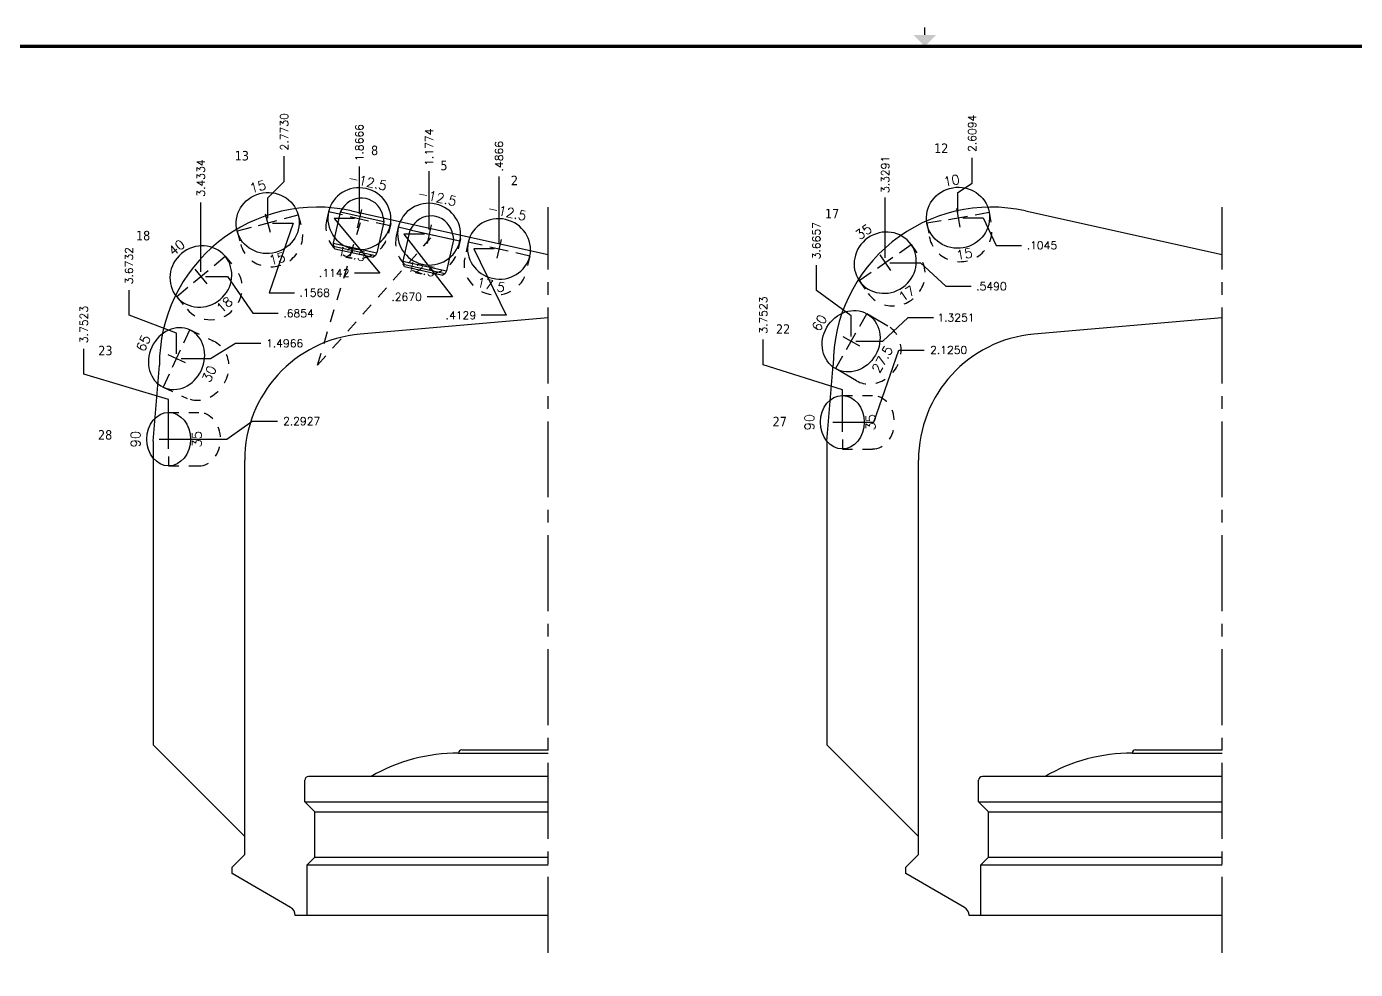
# Model space of a CAD drawing. Extents: x 86.1 to 137.7, y 40.9 to 65.7.
# Drawn here: x 110.26 to 123.39, y 47.99 to 57.31 of the extents above; entities that cross this region are included whole.
import ezdxf
from ezdxf.enums import TextEntityAlignment as Align

# ---------------------------------------------------------------- set-up
doc = ezdxf.new("R2010")
doc.units = 0
doc.header["$MEASUREMENT"] = 0
doc.header["$PDMODE"] = 3
doc.linetypes.add('CENTER2', pattern=[1.125, 0.75, -0.125, 0.125, -0.125])
doc.linetypes.add('HIDDEN2', pattern=[0.1875, 0.125, -0.0625])
doc.layers.get('0').update_dxf_attribs({"linetype": 'CONTINUOUS'})
doc.layers.get('Defpoints').update_dxf_attribs({"color": 10, "linetype": 'CONTINUOUS'})
for name, color, linetype, true_color in [('Backups', 7, 'CONTINUOUS', 0xa88f73), ('Blade_4', 7, 'CONTINUOUS', 0x00cccc), ('Blade_5', 7, 'CONTINUOUS', 0x0066cc)]:
    doc.layers.add(name, color=color, linetype=linetype, true_color=true_color)
for name, color, linetype in [('CLine', 5, 'CENTER2'), ('Dim', 132, 'CONTINUOUS'), ('Title Block', 7, 'CONTINUOUS')]:
    doc.layers.add(name, color=color, linetype=linetype)
doc.styles.add('Block', font='tahoma.ttf')
doc.styles.add('RomanS', font='romans')
doc.dimstyles.get("Standard").update_dxf_attribs({"dimtxt": 0.078125, "dimasz": 0.125, "dimexe": 0.046875, "dimexo": 0.046875, "dimgap": 0.046875, "dimtad": 0, "dimtih": 1, "dimtoh": 1, "dimdec": 4, "dimzin": 4, "dimdsep": 46, "dimtxsty": 'RomanS', "dimcen": 0.09375, "dimclre": 9, "dimazin": 1, "dimtfac": 1, "dimtdec": 4, "dimtofl": 0, "dimtmove": 0, "dimatfit": 1, "dimfxl": 1, "dimtolj": 1, "dimtzin": 0, "dimarcsym": 0})

# ---------------------------------------------------------------- blocks, each defined once
blk = doc.blocks.new('COT_cblock')
at = {"layer": 'Title Block', "const_width": 0.015}
blk.add_lwpolyline([(11, 16.438), (11, 16.363)], dxfattribs=at)
at = {"layer": 'Title Block', "const_width": 0.03}
blk.add_lwpolyline([(21.38, 16.25), (0.62, 16.25), (0.62, 0.75), (21.38, 0.75)], close=True, dxfattribs=at)
at = {"layer": 'Title Block'}
blk.add_solid([(10.887, 16.363), (11.113, 16.363), (11, 16.25)], dxfattribs=at)
at = {"layer": 'Title Block', "color": 1, "style": 'RomanS', "flags": 8}
for tag, p in [('FNAME', (0.37, 3.75)), ('REVDATE', (0.37, 2.25)), ('USER', (0.37, 0.75))]:
    blk.add_attdef(tag, text='', height=0.047, rotation=90, dxfattribs=at).set_placement(p, align=Align.BOTTOM_LEFT)
at = {"layer": 'Title Block', "color": 3, "style": 'RomanS', "flags": 8}
for tag, height, p in [('DRAWN', 0.11, (16.95, 1.984)), ('TITL1', 0.125, (19.587, 1.684)), ('TITL2', 0.094, (19.587, 1.514)), ('TITL3', 0.094, (19.587, 1.374))]:
    blk.add_attdef(tag, text='', height=height, dxfattribs=at).set_placement(p, align=Align.MIDDLE_CENTER)
for tag, p in [('DDATE', (16.606, 1.672)), ('CHECK', (16.606, 1.406)), ('MATRL', (16.606, 1.149)), ('PDATE', (16.606, 0.883)), ('SCALE', (18.146, 0.855)), ('SHEET', (20.255, 0.855))]:
    blk.add_attdef(tag, text='', height=0.094, dxfattribs=at).set_placement(p, align=Align.MIDDLE_LEFT)
for tag, p in [('FSCM#', (18.587, 1.121)), ('DWG#', (20.06, 1.121)), ('REV#', (21.22, 1.121))]:
    blk.add_attdef(tag, text='', height=0.094, dxfattribs=at).set_placement(p, align=Align.TOP_CENTER)
blk = doc.blocks.new('CMark')
at = {"layer": 'CLine'}
for p, q in [((-0.094, 0), (0.094, 0)), ((0, 0.094), (0, -0.094))]:
    blk.add_line(p, q, dxfattribs=at)
blk = doc.blocks.new('1313@35')
for p, q in [((-0.17, 0), (-0.265, 0)), ((0.171, 0), (0.264, 0))]:
    blk.add_line(p, q)
at = {"color": 8, "linetype": 'HIDDEN2', "ltscale": 0.5}
blk.add_line((-0.265, 0), (-0.265, -0.298), dxfattribs=at)
at = {"color": 8, "linetype": 'HIDDEN2', "ltscale": 0.5, "flags": 128}
blk.add_lwpolyline([(0.264, 0), (0.264, -0.298)], dxfattribs=at)
blk.add_ellipse((0, 0), major_axis=(0.264, 0), ratio=0.819152)
at = {"color": 8, "linetype": 'HIDDEN2', "ltscale": 0.5}
blk.add_ellipse((0, -0.298), major_axis=(0.264, 0), ratio=0.819152, start_param=3.141593, end_param=6.283185, dxfattribs=at)
blk.add_blockref('CMark', (0, 0))
at = {"style": 'RomanS'}
blk.add_text('35', height=0.094, dxfattribs=at).set_placement((0, -0.279), align=Align.MIDDLE_CENTER)
blk.add_attdef('ANG', text='', height=0.094, dxfattribs=at).set_placement((0, 0.251), align=Align.BOTTOM_CENTER)
blk = doc.blocks.new('1613@12.5')
for p, q in [((-0.17, 0), (-0.312, 0)), ((0.171, 0), (0.312, 0))]:
    blk.add_line(p, q)
at = {"color": 8, "linetype": 'HIDDEN2', "ltscale": 0.5}
blk.add_line((-0.312, 0), (-0.312, -0.09), dxfattribs=at)
at = {"color": 8, "linetype": 'HIDDEN2', "ltscale": 0.5, "flags": 128}
blk.add_lwpolyline([(0.312, 0.022), (0.312, -0.09)], dxfattribs=at)
blk.add_ellipse((0, 0), major_axis=(-0.312, 0), ratio=0.97632, start_param=3.141593, end_param=9.424778)
at = {"color": 8, "linetype": 'HIDDEN2', "ltscale": 0.5}
blk.add_ellipse((0, -0.09), major_axis=(-0.312, 0), ratio=0.97632, start_param=0, end_param=3.141593, dxfattribs=at)
blk.add_blockref('CMark', (0, 0))
at = {"style": 'RomanS'}
blk.add_text('12.5', height=0.094, dxfattribs=at).set_placement((0, -0.355), align=Align.MIDDLE_CENTER)
blk.add_attdef('ANG', text='', height=0.094, dxfattribs=at).set_placement((0, 0.298), align=Align.BOTTOM_CENTER)
blk = doc.blocks.new('1613@17.5')
for p, q in [((-0.17, 0), (-0.312, 0)), ((0.171, 0), (0.312, 0))]:
    blk.add_line(p, q)
at = {"color": 8, "linetype": 'HIDDEN2', "ltscale": 0.5}
blk.add_line((-0.312, 0), (-0.312, -0.159), dxfattribs=at)
at = {"color": 8, "linetype": 'HIDDEN2', "ltscale": 0.5, "flags": 128}
blk.add_lwpolyline([(0.312, 0), (0.312, -0.159)], dxfattribs=at)
at = {"extrusion": (0, 0, -1)}
blk.add_ellipse((0, 0), major_axis=(-0.312, 0), ratio=0.953717, start_param=-3.141592653589793, end_param=3.141592653589793, dxfattribs=at)
at = {"color": 8, "linetype": 'HIDDEN2', "ltscale": 0.5}
blk.add_ellipse((0, -0.159), major_axis=(0.312, 0), ratio=0.953717, start_param=3.141593, end_param=6.283185, dxfattribs=at)
blk.add_blockref('CMark', (0, 0))
at = {"style": 'RomanS'}
blk.add_text('17.5', height=0.094, dxfattribs=at).set_placement((0, -0.364), align=Align.MIDDLE_CENTER)
blk.add_attdef('ANG', text='', height=0.094, dxfattribs=at).set_placement((0, 0.298), align=Align.BOTTOM_CENTER)
blk = doc.blocks.new('1613@30')
for p, q in [((-0.17, 0), (-0.312, 0)), ((0.171, 0), (0.312, 0))]:
    blk.add_line(p, q)
at = {"color": 8, "linetype": 'HIDDEN2', "ltscale": 0.5}
blk.add_line((-0.312, 0), (-0.312, -0.26), dxfattribs=at)
at = {"color": 8, "linetype": 'HIDDEN2', "ltscale": 0.5, "flags": 128}
blk.add_lwpolyline([(0.312, 0), (0.312, -0.26)], dxfattribs=at)
at = {"extrusion": (0, 0, -1)}
blk.add_ellipse((0, 0), major_axis=(-0.312, 0), ratio=0.866025, start_param=-3.141592653589793, end_param=3.141592653589793, dxfattribs=at)
at = {"color": 8, "linetype": 'HIDDEN2', "ltscale": 0.5, "extrusion": (0, 0, -1)}
blk.add_ellipse((0, -0.26), major_axis=(-0.312, 0), ratio=0.866025, start_param=3.068877, end_param=6.355901, dxfattribs=at)
blk.add_blockref('CMark', (0, 0))
at = {"style": 'RomanS'}
blk.add_text('30', height=0.094, dxfattribs=at).set_placement((0, -0.356), align=Align.MIDDLE_CENTER)
blk.add_attdef('ANG', text='', height=0.094, dxfattribs=at).set_placement((0, 0.287), align=Align.BOTTOM_CENTER)
blk = doc.blocks.new('1613@15')
for p, q in [((-0.17, 0), (-0.312, 0)), ((0.171, 0), (0.312, 0))]:
    blk.add_line(p, q)
at = {"color": 8, "linetype": 'HIDDEN2', "ltscale": 0.5}
blk.add_line((-0.312, 0), (-0.312, -0.135), dxfattribs=at)
at = {"color": 8, "linetype": 'HIDDEN2', "ltscale": 0.5, "flags": 128}
blk.add_lwpolyline([(0.312, 0), (0.312, -0.135)], dxfattribs=at)
blk.add_ellipse((0, 0), major_axis=(-0.312, 0), ratio=0.965926, start_param=-3.141592653589793, end_param=3.141592653589793)
at = {"color": 8, "linetype": 'HIDDEN2', "ltscale": 0.5}
blk.add_ellipse((0, -0.135), major_axis=(-0.312, 0), ratio=0.965926, start_param=0, end_param=3.141593, dxfattribs=at)
blk.add_blockref('CMark', (0, 0))
at = {"style": 'RomanS'}
blk.add_text('15', height=0.094, dxfattribs=at).set_placement((0, -0.364), align=Align.MIDDLE_CENTER)
blk.add_attdef('ANG', text='', height=0.094, dxfattribs=at).set_placement((0, 0.298), align=Align.BOTTOM_CENTER)
blk = doc.blocks.new('1613@18')
for p, q in [((-0.17, 0), (-0.312, 0)), ((0.171, 0), (0.312, 0))]:
    blk.add_line(p, q)
at = {"color": 8, "linetype": 'HIDDEN2', "ltscale": 0.5}
blk.add_line((-0.312, 0), (-0.312, -0.159), dxfattribs=at)
at = {"color": 8, "linetype": 'HIDDEN2', "ltscale": 0.5, "flags": 128}
blk.add_lwpolyline([(0.312, 0), (0.312, -0.159)], dxfattribs=at)
at = {"extrusion": (0, 0, -1)}
blk.add_ellipse((0, 0), major_axis=(-0.312, 0), ratio=0.95104, start_param=-3.141592653589793, end_param=3.141592653589793, dxfattribs=at)
at = {"color": 8, "linetype": 'HIDDEN2', "ltscale": 0.5}
blk.add_ellipse((0, -0.161), major_axis=(0.312, 0), ratio=0.953717, start_param=3.141593, end_param=6.283185, dxfattribs=at)
blk.add_blockref('CMark', (0, 0))
at = {"style": 'RomanS'}
blk.add_text('18', height=0.094, dxfattribs=at).set_placement((0, -0.364), align=Align.MIDDLE_CENTER)
blk.add_attdef('ANG', text='', height=0.094, dxfattribs=at).set_placement((0, 0.298), align=Align.BOTTOM_CENTER)
blk = doc.blocks.new('1613@17')
for p, q in [((-0.17, 0), (-0.313, 0)), ((0.171, 0), (0.312, 0))]:
    blk.add_line(p, q)
at = {"color": 8, "linetype": 'HIDDEN2', "ltscale": 0.5}
blk.add_line((-0.313, 0), (-0.313, -0.152), dxfattribs=at)
at = {"color": 8, "linetype": 'HIDDEN2', "ltscale": 0.5, "flags": 128}
blk.add_lwpolyline([(0.312, 0), (0.312, -0.152)], dxfattribs=at)
blk.add_ellipse((0, 0), major_axis=(-0.312, 0), ratio=0.95632, start_param=3.141593, end_param=9.424778)
at = {"color": 8, "linetype": 'HIDDEN2', "ltscale": 0.5}
blk.add_ellipse((0, -0.152), major_axis=(-0.312, 0), ratio=0.95632, start_param=0, end_param=3.141593, dxfattribs=at)
blk.add_blockref('CMark', (0, 0))
at = {"style": 'RomanS'}
blk.add_text('17', height=0.094, dxfattribs=at).set_placement((0.001, -0.373), align=Align.MIDDLE_CENTER)
blk.add_attdef('ANG', text='', height=0.094, dxfattribs=at).set_placement((0, 0.298), align=Align.BOTTOM_CENTER)
blk = doc.blocks.new('1613@27.5')
for p, q in [((-0.17, 0), (-0.312, 0)), ((-0.312, -0.24), (-0.312, 0)), ((0.171, 0), (0.312, 0)), ((0.312, -0.24), (0.312, 0))]:
    blk.add_line(p, q)
blk.add_ellipse((0, 0), major_axis=(-0.312, 0), ratio=0.88704, start_param=3.141593, end_param=9.424778)
at = {"color": 8, "linetype": 'HIDDEN2', "ltscale": 0.5}
blk.add_ellipse((0, -0.24), major_axis=(-0.312, 0), ratio=0.88704, start_param=0, end_param=3.141593, dxfattribs=at)
blk.add_blockref('CMark', (0, 0))
at = {"style": 'RomanS'}
blk.add_text('27.5', height=0.094, dxfattribs=at).set_placement((0, -0.356), align=Align.MIDDLE_CENTER)
blk.add_attdef('ANG', text='', height=0.094, dxfattribs=at).set_placement((0, 0.287), align=Align.BOTTOM_CENTER)
blk = doc.blocks.new('*D109')
at = {"layer": 'Defpoints', "color": 0, "linetype": 'ByBlock', "transparency": 16777216}
for p in [(114.927, 55.826), (115.413, 55.525), (114.927, 55.112)]:
    blk.add_point(p, dxfattribs=at)
at = {"layer": 'Dim', "color": 9, "linetype": 'ByBlock', "lineweight": -2, "transparency": 16777216}
blk.add_line((114.927, 55.159), (114.927, 55.826), dxfattribs=at)
at = {"layer": 'Dim', "color": 0, "linetype": 'ByBlock', "transparency": 16777216, "insert": (114.927, 56.028), "char_height": 0.0781, "attachment_point": 5, "rotation": 90, "style": 'RomanS'}
blk.add_mtext('\\A1;.4866', dxfattribs=at)
blk = doc.blocks.new('*D110')
at = {"layer": 'Defpoints', "color": 0, "linetype": 'ByBlock', "transparency": 16777216}
for p in [(114.236, 55.88), (115.413, 55.525), (114.236, 55.258)]:
    blk.add_point(p, dxfattribs=at)
at = {"layer": 'Dim', "color": 9, "linetype": 'ByBlock', "lineweight": -2, "transparency": 16777216}
blk.add_line((114.236, 55.305), (114.236, 55.88), dxfattribs=at)
at = {"layer": 'Dim', "color": 0, "linetype": 'ByBlock', "transparency": 16777216, "insert": (114.236, 56.117), "char_height": 0.0781, "attachment_point": 5, "rotation": 90, "style": 'RomanS'}
blk.add_mtext('\\A1;1.1774', dxfattribs=at)
blk = doc.blocks.new('*D111')
at = {"layer": 'Defpoints', "color": 0, "linetype": 'ByBlock', "transparency": 16777216}
for p in [(113.547, 55.928), (115.413, 55.525), (113.547, 55.411)]:
    blk.add_point(p, dxfattribs=at)
at = {"layer": 'Dim', "color": 9, "linetype": 'ByBlock', "lineweight": -2, "transparency": 16777216}
blk.add_line((113.547, 55.458), (113.547, 55.928), dxfattribs=at)
at = {"layer": 'Dim', "color": 0, "linetype": 'ByBlock', "transparency": 16777216, "insert": (113.547, 56.162), "char_height": 0.0781, "attachment_point": 5, "rotation": 90, "style": 'RomanS'}
blk.add_mtext('\\A1;1.8666', dxfattribs=at)
blk = doc.blocks.new('*D112')
at = {"layer": 'Defpoints', "color": 0, "linetype": 'ByBlock', "transparency": 16777216}
for p in [(112.804, 56.029), (115.413, 55.525), (112.641, 55.368)]:
    blk.add_point(p, dxfattribs=at)
at = {"layer": 'Dim', "color": 9, "linetype": 'ByBlock', "lineweight": -2, "transparency": 16777216}
for p, q in [((112.804, 55.779), (112.804, 56.029)), ((112.641, 55.618), (112.804, 55.779)), ((112.641, 55.415), (112.641, 55.618))]:
    blk.add_line(p, q, dxfattribs=at)
at = {"layer": 'Dim', "color": 0, "linetype": 'ByBlock', "transparency": 16777216, "insert": (112.804, 56.269), "char_height": 0.0781, "attachment_point": 5, "rotation": 90, "style": 'RomanS'}
blk.add_mtext('\\A1;2.7730', dxfattribs=at)
blk = doc.blocks.new('*D113')
at = {"layer": 'Defpoints', "color": 0, "linetype": 'ByBlock', "transparency": 16777216}
for p in [(111.98, 55.57), (115.413, 55.525), (111.98, 54.839)]:
    blk.add_point(p, dxfattribs=at)
at = {"layer": 'Dim', "color": 9, "linetype": 'ByBlock', "lineweight": -2, "transparency": 16777216}
blk.add_line((111.98, 54.886), (111.98, 55.57), dxfattribs=at)
at = {"layer": 'Dim', "color": 0, "linetype": 'ByBlock', "transparency": 16777216, "insert": (111.98, 55.812), "char_height": 0.0781, "attachment_point": 5, "rotation": 90, "style": 'RomanS'}
blk.add_mtext('\\A1;3.4334', dxfattribs=at)
blk = doc.blocks.new('*D114')
at = {"layer": 'Defpoints', "color": 0, "linetype": 'ByBlock', "transparency": 16777216}
for p in [(115.413, 55.525), (111.27, 54.706), (111.74, 54.028)]:
    blk.add_point(p, dxfattribs=at)
at = {"layer": 'Dim', "color": 9, "linetype": 'ByBlock', "lineweight": -2, "transparency": 16777216}
for p, q in [((111.27, 54.456), (111.27, 54.706)), ((111.74, 54.278), (111.27, 54.456)), ((111.74, 54.075), (111.74, 54.278))]:
    blk.add_line(p, q, dxfattribs=at)
at = {"layer": 'Dim', "color": 0, "linetype": 'ByBlock', "transparency": 16777216, "insert": (111.27, 54.946), "char_height": 0.0781, "attachment_point": 5, "rotation": 90, "style": 'RomanS'}
blk.add_mtext('\\A1;3.6732', dxfattribs=at)
blk = doc.blocks.new('*D115')
at = {"layer": 'Defpoints', "color": 0, "linetype": 'ByBlock', "transparency": 16777216}
for p in [(115.413, 55.525), (110.824, 54.125), (111.661, 53.232)]:
    blk.add_point(p, dxfattribs=at)
at = {"layer": 'Dim', "color": 9, "linetype": 'ByBlock', "lineweight": -2, "transparency": 16777216}
for p, q in [((110.824, 53.875), (110.824, 54.125)), ((111.661, 53.625), (110.824, 53.875)), ((111.661, 53.279), (111.661, 53.625))]:
    blk.add_line(p, q, dxfattribs=at)
at = {"layer": 'Dim', "color": 0, "linetype": 'ByBlock', "transparency": 16777216, "insert": (110.824, 54.365), "char_height": 0.0781, "attachment_point": 5, "rotation": 90, "style": 'RomanS'}
blk.add_mtext('\\A1;3.7523', dxfattribs=at)
blk = doc.blocks.new('*D116')
at = {"layer": 'Defpoints', "color": 0, "linetype": 'ByBlock', "transparency": 16777216}
for p in [(115.413, 55.525), (112.736, 53.41), (111.661, 53.232)]:
    blk.add_point(p, dxfattribs=at)
at = {"layer": 'Dim', "color": 9, "linetype": 'ByBlock', "lineweight": -2, "transparency": 16777216}
for p, q in [((112.236, 53.232), (112.486, 53.41)), ((112.486, 53.41), (112.736, 53.41)), ((111.708, 53.232), (112.236, 53.232))]:
    blk.add_line(p, q, dxfattribs=at)
at = {"layer": 'Dim', "color": 0, "linetype": 'ByBlock', "transparency": 16777216, "insert": (112.976, 53.41), "char_height": 0.0781, "attachment_point": 5, "style": 'RomanS'}
blk.add_mtext('\\A1;2.2927', dxfattribs=at)
blk = doc.blocks.new('*D118')
at = {"layer": 'Defpoints', "color": 0, "linetype": 'ByBlock', "transparency": 16777216}
for p in [(115.413, 55.525), (111.98, 54.839), (112.743, 54.476)]:
    blk.add_point(p, dxfattribs=at)
at = {"layer": 'Dim', "color": 9, "linetype": 'ByBlock', "lineweight": -2, "transparency": 16777216}
for p, q in [((112.027, 54.839), (112.243, 54.839)), ((112.243, 54.839), (112.493, 54.476)), ((112.493, 54.476), (112.743, 54.476))]:
    blk.add_line(p, q, dxfattribs=at)
at = {"layer": 'Dim', "color": 0, "linetype": 'ByBlock', "transparency": 16777216, "insert": (112.946, 54.476), "char_height": 0.0781, "attachment_point": 5, "style": 'RomanS'}
blk.add_mtext('\\A1;.6854', dxfattribs=at)
blk = doc.blocks.new('*D119')
at = {"layer": 'Defpoints', "color": 0, "linetype": 'ByBlock', "transparency": 16777216}
for p in [(115.413, 55.525), (112.641, 55.368), (112.905, 54.679)]:
    blk.add_point(p, dxfattribs=at)
at = {"layer": 'Dim', "color": 9, "linetype": 'ByBlock', "lineweight": -2, "transparency": 16777216}
for p, q in [((112.891, 55.368), (112.655, 54.679)), ((112.687, 55.368), (112.891, 55.368)), ((112.655, 54.679), (112.905, 54.679))]:
    blk.add_line(p, q, dxfattribs=at)
at = {"layer": 'Dim', "color": 0, "linetype": 'ByBlock', "transparency": 16777216, "insert": (113.106, 54.679), "char_height": 0.0781, "attachment_point": 5, "style": 'RomanS'}
blk.add_mtext('\\A1;.1568', dxfattribs=at)
blk = doc.blocks.new('*D120')
at = {"layer": 'Defpoints', "color": 0, "linetype": 'ByBlock', "transparency": 16777216}
for p in [(115.413, 55.525), (113.547, 55.411), (113.5, 54.874)]:
    blk.add_point(p, dxfattribs=at)
at = {"layer": 'Dim', "color": 9, "linetype": 'ByBlock', "lineweight": -2, "transparency": 16777216}
for p, q in [((113.5, 55.411), (113.297, 55.411)), ((113.297, 55.411), (113.75, 54.874)), ((113.75, 54.874), (113.5, 54.874))]:
    blk.add_line(p, q, dxfattribs=at)
at = {"layer": 'Dim', "color": 0, "linetype": 'ByBlock', "transparency": 16777216, "insert": (113.298, 54.874), "char_height": 0.0781, "attachment_point": 5, "style": 'RomanS'}
blk.add_mtext('\\A1;.1142', dxfattribs=at)
blk = doc.blocks.new('*D121')
at = {"layer": 'Defpoints', "color": 0, "linetype": 'ByBlock', "transparency": 16777216}
for p in [(115.413, 55.525), (114.236, 55.258), (114.216, 54.638)]:
    blk.add_point(p, dxfattribs=at)
at = {"layer": 'Dim', "color": 9, "linetype": 'ByBlock', "lineweight": -2, "transparency": 16777216}
for p, q in [((114.189, 55.258), (113.986, 55.258)), ((113.986, 55.258), (114.466, 54.638)), ((114.466, 54.638), (114.216, 54.638))]:
    blk.add_line(p, q, dxfattribs=at)
at = {"layer": 'Dim', "color": 0, "linetype": 'ByBlock', "transparency": 16777216, "insert": (114.014, 54.638), "char_height": 0.0781, "attachment_point": 5, "style": 'RomanS'}
blk.add_mtext('\\A1;.2670', dxfattribs=at)
blk = doc.blocks.new('*D122')
at = {"layer": 'Defpoints', "color": 0, "linetype": 'ByBlock', "transparency": 16777216}
for p in [(115.413, 55.525), (114.927, 55.112), (114.749, 54.456)]:
    blk.add_point(p, dxfattribs=at)
at = {"layer": 'Dim', "color": 9, "linetype": 'ByBlock', "lineweight": -2, "transparency": 16777216}
for p, q in [((114.88, 55.112), (114.677, 55.112)), ((114.677, 55.112), (114.999, 54.456)), ((114.999, 54.456), (114.749, 54.456))]:
    blk.add_line(p, q, dxfattribs=at)
at = {"layer": 'Dim', "color": 0, "linetype": 'ByBlock', "transparency": 16777216, "insert": (114.55, 54.456), "char_height": 0.0781, "attachment_point": 5, "style": 'RomanS'}
blk.add_mtext('\\A1;.4129', dxfattribs=at)
blk = doc.blocks.new('*D123')
at = {"layer": 'Defpoints', "color": 0, "linetype": 'ByBlock', "transparency": 16777216}
for p in [(119.603, 56.012), (122.073, 55.525), (119.463, 55.42)]:
    blk.add_point(p, dxfattribs=at)
at = {"layer": 'Dim', "color": 9, "linetype": 'ByBlock', "lineweight": -2, "transparency": 16777216}
for p, q in [((119.603, 55.762), (119.603, 56.012)), ((119.463, 55.67), (119.603, 55.762)), ((119.463, 55.467), (119.463, 55.67))]:
    blk.add_line(p, q, dxfattribs=at)
at = {"layer": 'Dim', "color": 0, "linetype": 'ByBlock', "transparency": 16777216, "insert": (119.603, 56.254), "char_height": 0.0781, "attachment_point": 5, "rotation": 90, "style": 'RomanS'}
blk.add_mtext('\\A1;2.6094', dxfattribs=at)
blk = doc.blocks.new('*D124')
at = {"layer": 'Defpoints', "color": 0, "linetype": 'ByBlock', "transparency": 16777216}
for p in [(118.744, 55.619), (122.073, 55.525), (118.744, 54.976)]:
    blk.add_point(p, dxfattribs=at)
at = {"layer": 'Dim', "color": 9, "linetype": 'ByBlock', "lineweight": -2, "transparency": 16777216}
blk.add_line((118.744, 55.023), (118.744, 55.619), dxfattribs=at)
at = {"layer": 'Dim', "color": 0, "linetype": 'ByBlock', "transparency": 16777216, "insert": (118.744, 55.848), "char_height": 0.0781, "attachment_point": 5, "rotation": 90, "style": 'RomanS'}
blk.add_mtext('\\A1;3.3291', dxfattribs=at)
blk = doc.blocks.new('*D125')
at = {"layer": 'Defpoints', "color": 0, "linetype": 'ByBlock', "transparency": 16777216}
for p in [(122.073, 55.525), (118.064, 54.952), (118.407, 54.2)]:
    blk.add_point(p, dxfattribs=at)
at = {"layer": 'Dim', "color": 9, "linetype": 'ByBlock', "lineweight": -2, "transparency": 16777216}
for p, q in [((118.064, 54.702), (118.064, 54.952)), ((118.407, 54.452), (118.064, 54.702)), ((118.407, 54.247), (118.407, 54.452))]:
    blk.add_line(p, q, dxfattribs=at)
at = {"layer": 'Dim', "color": 0, "linetype": 'ByBlock', "transparency": 16777216, "insert": (118.064, 55.193), "char_height": 0.0781, "attachment_point": 5, "rotation": 90, "style": 'RomanS'}
blk.add_mtext('\\A1;3.6657', dxfattribs=at)
blk = doc.blocks.new('*D126')
at = {"layer": 'Defpoints', "color": 0, "linetype": 'ByBlock', "transparency": 16777216}
for p in [(122.073, 55.525), (117.539, 54.218), (118.321, 53.4)]:
    blk.add_point(p, dxfattribs=at)
at = {"layer": 'Dim', "color": 9, "linetype": 'ByBlock', "lineweight": -2, "transparency": 16777216}
for p, q in [((117.539, 53.968), (117.539, 54.218)), ((118.321, 53.718), (117.539, 53.968)), ((118.321, 53.447), (118.321, 53.718))]:
    blk.add_line(p, q, dxfattribs=at)
at = {"layer": 'Dim', "color": 0, "linetype": 'ByBlock', "transparency": 16777216, "insert": (117.539, 54.458), "char_height": 0.0781, "attachment_point": 5, "rotation": 90, "style": 'RomanS'}
blk.add_mtext('\\A1;3.7523', dxfattribs=at)
blk = doc.blocks.new('*D127')
at = {"layer": 'Defpoints', "color": 0, "linetype": 'ByBlock', "transparency": 16777216}
for p in [(122.073, 55.525), (119.13, 54.113), (118.321, 53.4)]:
    blk.add_point(p, dxfattribs=at)
at = {"layer": 'Dim', "color": 9, "linetype": 'ByBlock', "lineweight": -2, "transparency": 16777216}
for p, q in [((118.63, 53.4), (118.88, 54.113)), ((118.88, 54.113), (119.13, 54.113)), ((118.367, 53.4), (118.63, 53.4))]:
    blk.add_line(p, q, dxfattribs=at)
at = {"layer": 'Dim', "color": 0, "linetype": 'ByBlock', "transparency": 16777216, "insert": (119.371, 54.113), "char_height": 0.0781, "attachment_point": 5, "style": 'RomanS'}
blk.add_mtext('\\A1;2.1250', dxfattribs=at)
blk = doc.blocks.new('*D128')
at = {"layer": 'Defpoints', "color": 0, "linetype": 'ByBlock', "transparency": 16777216}
for p in [(122.073, 55.525), (119.22, 54.433), (118.407, 54.2)]:
    blk.add_point(p, dxfattribs=at)
at = {"layer": 'Dim', "color": 9, "linetype": 'ByBlock', "lineweight": -2, "transparency": 16777216}
for p, q in [((118.72, 54.2), (118.97, 54.433)), ((118.97, 54.433), (119.22, 54.433)), ((118.454, 54.2), (118.72, 54.2))]:
    blk.add_line(p, q, dxfattribs=at)
at = {"layer": 'Dim', "color": 0, "linetype": 'ByBlock', "transparency": 16777216, "insert": (119.443, 54.433), "char_height": 0.0781, "attachment_point": 5, "style": 'RomanS'}
blk.add_mtext('\\A1;1.3251', dxfattribs=at)
blk = doc.blocks.new('*D129')
at = {"layer": 'Defpoints', "color": 0, "linetype": 'ByBlock', "transparency": 16777216}
for p in [(122.073, 55.525), (118.744, 54.976), (119.592, 54.743)]:
    blk.add_point(p, dxfattribs=at)
at = {"layer": 'Dim', "color": 9, "linetype": 'ByBlock', "lineweight": -2, "transparency": 16777216}
for p, q in [((118.791, 54.976), (119.092, 54.976)), ((119.092, 54.976), (119.342, 54.743)), ((119.342, 54.743), (119.592, 54.743))]:
    blk.add_line(p, q, dxfattribs=at)
at = {"layer": 'Dim', "color": 0, "linetype": 'ByBlock', "transparency": 16777216, "insert": (119.794, 54.743), "char_height": 0.0781, "attachment_point": 5, "style": 'RomanS'}
blk.add_mtext('\\A1;.5490', dxfattribs=at)
blk = doc.blocks.new('*D130')
at = {"layer": 'Defpoints', "color": 0, "linetype": 'ByBlock', "transparency": 16777216}
for p in [(122.073, 55.525), (119.463, 55.42), (120.091, 55.147)]:
    blk.add_point(p, dxfattribs=at)
at = {"layer": 'Dim', "color": 9, "linetype": 'ByBlock', "lineweight": -2, "transparency": 16777216}
for p, q in [((119.51, 55.42), (119.713, 55.42)), ((119.713, 55.42), (119.841, 55.147)), ((119.841, 55.147), (120.091, 55.147))]:
    blk.add_line(p, q, dxfattribs=at)
at = {"layer": 'Dim', "color": 0, "linetype": 'ByBlock', "transparency": 16777216, "insert": (120.293, 55.147), "char_height": 0.0781, "attachment_point": 5, "style": 'RomanS'}
blk.add_mtext('\\A1;.1045', dxfattribs=at)
blk = doc.blocks.new('.4375 in PDC Knuckle')
for p, q in [((-0.205, 0.075), (-0.221, 0.031)), ((-0.221, 0.031), (-0.221, -0.282)), ((0.221, 0.031), (-0.221, 0.031)), ((0.205, 0.075), (0.221, 0.031)), ((0.221, 0.031), (0.221, -0.282)), ((-0.221, -0.282), (0.221, -0.282)), ((-0.221, -0.282), (-0.213, -0.312)), ((-0.213, -0.312), (0.213, -0.312)), ((-0.193, -0.332), (-0.213, -0.312)), ((-0.193, -0.332), (0.193, -0.332)), ((0.213, -0.312), (0.193, -0.332)), ((0.221, -0.282), (0.213, -0.312))]:
    blk.add_line(p, q)
blk.add_arc((0, 0), 0.218, 20, 160)

msp = doc.modelspace()

# ---------------------------------------------------------------- linework, layer by layer
at = {"linetype": 'ByBlock'}
for p, q in [((113.47043, 55.48786), (115.4135, 55.05709)), ((120.12982, 55.48786), (122.07288, 55.05709)), ((115.4135, 54.43209), (113.55455, 54.26945)), ((122.07288, 54.43209), (120.21394, 54.26945)), ((111.50725, 53.21239), (111.56975, 53.96239)), ((118.16663, 53.21239), (118.22913, 53.96239)), ((111.50725, 53.21239), (111.50725, 50.21239)), ((118.16663, 53.21239), (118.16663, 50.21239)), ((112.4135, 49.30614), (112.4135, 53.02421)), ((119.07288, 49.30614), (119.07288, 53.02421)), ((111.50725, 50.21239), (112.4135, 49.30614)), ((118.16663, 50.21239), (119.07288, 49.30614)), ((114.5275, 50.13087), (115.4135, 50.13087)), ((114.55875, 50.16212), (115.4135, 50.16212)), ((121.18688, 50.13087), (122.07288, 50.13087)), ((121.21813, 50.16212), (122.07288, 50.16212)), ((113.0075, 49.64989), (113.0075, 49.86239)), ((115.4135, 49.89989), (113.045, 49.89989)), ((119.66688, 49.64989), (119.66688, 49.86239)), ((122.07288, 49.89989), (119.70438, 49.89989)), ((113.0075, 49.64989), (113.1065, 49.55089)), ((113.0075, 49.64989), (115.4135, 49.64989)), ((119.66688, 49.64989), (119.76588, 49.55089)), ((119.66688, 49.64989), (122.07288, 49.64989)), ((113.1065, 49.10089), (113.1065, 49.55089)), ((113.1065, 49.55089), (115.4135, 49.55089)), ((119.76588, 49.10089), (119.76588, 49.55089)), ((119.76588, 49.55089), (122.07288, 49.55089)), ((112.4135, 49.12736), (112.4135, 49.30614)), ((119.07288, 49.12736), (119.07288, 49.30614)), ((112.2885, 49.00236), (112.4135, 49.12736)), ((118.94788, 49.00236), (119.07288, 49.12736)), ((112.2885, 48.93986), (112.2885, 49.00236)), ((113.0305, 49.02489), (113.1065, 49.10089)), ((113.0305, 48.52489), (113.0305, 49.02489)), ((113.0305, 49.02489), (115.4135, 49.02489)), ((113.1065, 49.10089), (115.4135, 49.10089)), ((118.94788, 48.93986), (118.94788, 49.00236)), ((119.68988, 49.02489), (119.76588, 49.10089)), ((119.68988, 48.52489), (119.68988, 49.02489)), ((119.68988, 49.02489), (122.07288, 49.02489)), ((119.76588, 49.10089), (122.07288, 49.10089)), ((112.86662, 48.60608), (112.2885, 48.93986)), ((119.52601, 48.60608), (118.94788, 48.93986)), ((113.0305, 48.52489), (112.9135, 48.52489)), ((115.4135, 48.52489), (113.0305, 48.52489)), ((119.68988, 48.52489), (119.57288, 48.52489)), ((122.07288, 48.52489), (119.68988, 48.52489))]:
    msp.add_line(p, q, dxfattribs=at)
for centre, radius, start, end in [((113.13225, 53.96239), 1.5625, 77.5, 180), ((119.79163, 53.96239), 1.5625, 77.5, 180), ((113.6635, 53.02421), 1.25, 95, 180), ((120.32288, 53.02421), 1.25, 95, 180), ((114.5275, 48.39942), 1.73145, 90, 119.934154), ((114.55875, 50.13087), 0.03125, 90, 180), ((121.18688, 48.39942), 1.73145, 90, 119.934154), ((121.21813, 50.13087), 0.03125, 90, 180), ((113.045, 49.86239), 0.0375, 90, 180), ((119.70438, 49.86239), 0.0375, 90, 180), ((112.81975, 48.52489), 0.09375, 0, 60), ((119.47913, 48.52489), 0.09375, 0, 60)]:
    msp.add_arc(centre, radius, start, end, dxfattribs=at)
at = {"layer": 'Backups', "linetype": 'HIDDEN2'}
for q in [(113.56516, 55.39619), (114.25436, 55.22013)]:
    msp.add_line((113.13225, 53.96239), q, dxfattribs=at)
at = {"layer": 'CLine'}
for p, q in [((115.4135, 48.15767), (115.4135, 55.52489)), ((122.07288, 48.15767), (122.07288, 55.52489))]:
    msp.add_line(p, q, dxfattribs=at)

# ---------------------------------------------------------------- block references
msp.add_blockref('COT_cblock', (108.13411, 40.86395))
at = {"layer": 'Backups', "linetype": 'ByBlock', "rotation": 347.5}
for p in [(113.56516, 55.39619), (114.25436, 55.22013)]:
    msp.add_blockref('.4375 in PDC Knuckle', p, dxfattribs=at)
at = {"layer": 'Blade_4', "linetype": 'ByBlock'}
for name, p, rotation, values in [('1613@12.5', (113.54686, 55.41074), 347.5, {'ANG': '-12.5'}), ('1613@15', (112.64054, 55.36805), 15, {'ANG': '15'}), ('1613@12.5', (114.23613, 55.25793), 347.5, {'ANG': '-12.5'}), ('1613@17.5', (114.92692, 55.11202), 347.5, {'ANG': '-12.5'}), ('1613@18', (111.98009, 54.83948), 40, {'ANG': '40'}), ('1613@30', (111.74027, 54.02827), 65, {'ANG': '65'}), ('1313@35', (111.66123, 53.23218), 90, {'ANG': '90'})]:
    msp.add_blockref(name, p, dxfattribs=dict(at, rotation=rotation)).add_auto_attribs(values)
at = {"layer": 'Blade_5', "linetype": 'ByBlock'}
for name, p, rotation, values in [('1613@15', (119.46346, 55.42041), 10, {'ANG': '10'}), ('1613@17', (118.74374, 54.97592), 35, {'ANG': '35'}), ('1613@27.5', (118.40722, 54.19982), 59.99999999999999, {'ANG': '60'}), ('1313@35', (118.32061, 53.39991), 90, {'ANG': '90'})]:
    msp.add_blockref(name, p, dxfattribs=dict(at, rotation=rotation)).add_auto_attribs(values)

# ---------------------------------------------------------------- texts
at = {"layer": 'Blade_4', "linetype": 'ByBlock', "style": 'Block'}
for s, p in [('13', (112.31483, 55.98619)), ('23', (110.96646, 54.06067)), ('28', (110.96365, 53.22765))]:
    msp.add_text(s, height=0.09375, dxfattribs=at).set_placement(p)
at = {"layer": 'Blade_4', "style": 'Block'}
for s, p in [('8', (113.66198, 56.03887)), ('5', (114.34786, 55.88961)), ('2', (115.04468, 55.74158)), ('18', (111.33893, 55.19653))]:
    msp.add_text(s, height=0.09375, dxfattribs=at).set_placement(p)
at = {"layer": 'Blade_5', "style": 'Block'}
msp.add_text('12', height=0.09375, dxfattribs=at).set_placement((119.2273, 56.05995))
at = {"layer": 'Blade_5', "linetype": 'ByBlock', "style": 'Block'}
for s, p in [('17', (118.14826, 55.41403)), ('22', (117.66454, 54.27334)), ('27', (117.63156, 53.35974))]:
    msp.add_text(s, height=0.09375, dxfattribs=at).set_placement(p)

# ---------------------------------------------------------------- dimensions: what is measured, and where the dimension line sits
at = {"layer": 'Dim', "linetype": 'ByBlock'}
for feature_location, offset, dtype, origin, picture, middle in [((112.64054, 55.36805), (0.16314, 0.6608), 1, (115.4135, 55.52489), '*D112', (112.80368, 56.26918)), ((119.46346, 55.42041), (0.13947, 0.59186), 1, (122.07288, 55.52489), '*D123', (119.60293, 56.25446)), ((113.54686, 55.41074), (0, 0.51685), 1, (115.4135, 55.52489), '*D111', (113.54686, 56.16234)), ((114.23613, 55.25793), (0, 0.6224), 1, (115.4135, 55.52489), '*D110', (114.23613, 56.11694)), ((114.92692, 55.11202), (0, 0.71431), 1, (115.4135, 55.52489), '*D109', (114.92692, 56.02759)), ((111.98009, 54.83948), (0, 0.73032), 1, (115.4135, 55.52489), '*D113', (111.98009, 55.81199)), ((118.74374, 54.97592), (0, 0.64283), 1, (122.07288, 55.52489), '*D124', (118.74374, 55.84791)), ((111.66123, 53.23218), (-0.83705, 0.89296), 1, (115.4135, 55.52489), '*D115', (110.82418, 54.36547)), ((111.74027, 54.02827), (-0.4702, 0.67743), 1, (115.4135, 55.52489), '*D114', (111.27007, 54.94603)), ((111.66123, 53.23218), (1.07489, 0.17738), 0, (115.4135, 55.52489), '*D116', (112.97645, 53.40956)), ((111.98009, 54.83948), (0.76279, -0.3633), 0, (115.4135, 55.52489), '*D118', (112.946, 54.47618)), ((112.64054, 55.36805), (0.26448, -0.68935), 0, (115.4135, 55.52489), '*D119', (113.10629, 54.6787)), ((113.546862, 55.410737), (-0.047316, -0.536265), 0, (115.413496, 55.524894), '*D120', (113.298282, 54.874472)), ((114.23613, 55.25793), (-0.02045, -0.61973), 0, (115.4135, 55.52489), '*D121', (114.01442, 54.6382)), ((114.92692, 55.11202), (-0.17752, -0.65609), 0, (115.4135, 55.52489), '*D122', (114.55, 54.45593)), ((118.32061, 53.39991), (-0.78134, 0.81789), 1, (122.07288, 55.52489), '*D126', (117.53927, 54.45813)), ((118.40722, 54.19982), (-0.34285, 0.75256), 1, (122.07288, 55.52489), '*D125', (118.06437, 55.19271)), ((118.32061, 53.39991), (0.80972, 0.71295), 0, (122.07288, 55.52489), '*D127', (119.37066, 54.11286)), ((118.40722, 54.19982), (0.81238, 0.23311), 0, (122.07288, 55.52489), '*D128', (119.44319, 54.43293)), ((118.74374, 54.97592), (0.84869, -0.23342), 0, (122.07288, 55.52489), '*D129', (119.79369, 54.7425)), ((119.46346, 55.42041), (0.62782, -0.27389), 0, (122.07288, 55.52489), '*D130', (120.29254, 55.14652))]:
    dim = msp.add_ordinate_dim(feature_location=feature_location, offset=offset, dtype=dtype, origin=origin, dimstyle='Standard', dxfattribs=at)
    dim.commit()
    dim.dimension.update_dxf_attribs({"geometry": picture, "text_midpoint": middle})
msp.add_ordinate_dim(feature_location=(111.74027, 54.02827), offset=(0.83371, 0.15088), dtype=0, origin=(115.4135, 55.52489), dimstyle='Standard', dxfattribs=at).render()

doc.saveas('drawing.dxf')
